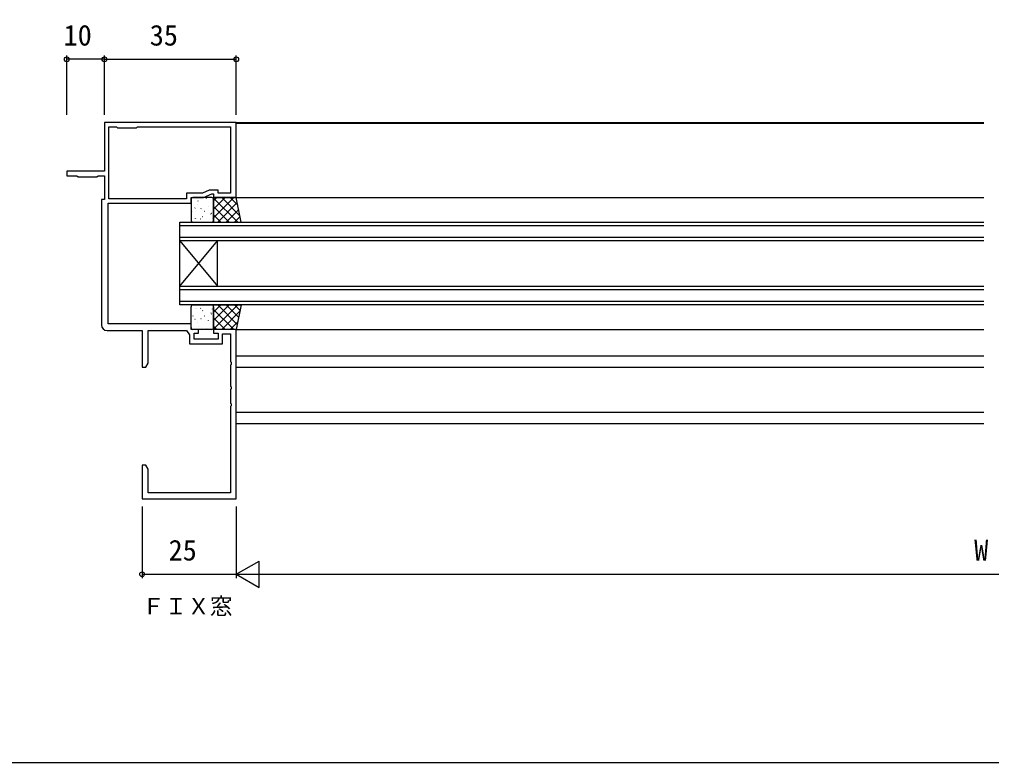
# Model space of a CAD drawing. Units: millimetres, scale not verified. Extents: x -437 to 438, y -344 to 341.
# Drawn here: x -89.3 to 168.9, y -343.7 to -146.4 of the extents above; entities that cross this region are included whole.
import ezdxf
from ezdxf.enums import TextEntityAlignment as Align

# ---------------------------------------------------------------- set-up
doc = ezdxf.new("R2010")
doc.units = ezdxf.units.MM
doc.header["$LTSCALE"] = 2
for name, color, linetype in [('0-1_USER1', 3, 'Continuous'), ('0-2_YKK_11', 7, 'Continuous'), ('0-3_YKK_12', 2, 'Continuous'), ('0-4_YKK_13', 4, 'Continuous'), ('0-6_YKK_D', 6, 'Continuous'), ('0-7_YKK_ZWAK', 7, 'Continuous')]:
    doc.layers.add(name, color=color, linetype=linetype)
doc.styles.add('ＭＳ ゴシック', font='')
doc.styles.get('ＭＳ ゴシック').set_extended_font_data('MS Gothic')

msp = doc.modelspace()

# ---------------------------------------------------------------- linework, layer by layer
at = {"layer": '0-2_YKK_11'}
for points in [[(-31.7, -273.7), (-31.7, -228.7), (-37.7, -228.7), (-37.7, -229.7), (-36.5, -229.7), (-36.5, -231.3), (-42.9, -231.3), (-42.9, -229.7), (-41.7, -229.7), (-41.7, -228.7), (-43.7, -228.7), (-43.7, -227.2), (-65.7, -227.2), (-65.7, -195.2), (-43.7, -195.2), (-43.7, -193.7), (-40.345, -193.7), (-38.2, -192.7), (-37.7, -192.7), (-37.7, -193.7), (-31.7, -193.7), (-31.7, -173.7), (-66.7, -173.7), (-66.7, -186.7), (-76.7, -186.7), (-76.7, -187.9), (-74, -187.9), (-73.7, -188.2), (-68.7, -188.2), (-68.4, -187.9), (-66.7, -187.9), (-66.7, -194.2), (-67.5, -194.2), (-67.5, -227.5)], [(-66, -229), (-56.7, -229), (-56.7, -238.7), (-55.73, -238.7), (-55.1, -237.609), (-55.1, -229), (-44.9, -229), (-44.1, -230.143), (-44.1, -232.5), (-35.3, -232.5), (-35.3, -229.9), (-33.2, -229.9), (-33.2, -237.242), (-33.08, -237.425), (-33.08, -237.975), (-33.2, -238.158), (-33.2, -243.742), (-33.08, -243.925), (-33.08, -244.475), (-33.2, -244.658), (-33.2, -248.242), (-33.08, -248.425), (-33.08, -248.975), (-33.2, -249.158), (-33.2, -272.1), (-55.1, -272.1), (-55.1, -265.791), (-55.73, -264.7), (-56.7, -264.7), (-56.7, -273.7), (-31.7, -273.7)]]:
    msp.add_lwpolyline(points, dxfattribs=at)
msp.add_lwpolyline([(-57.9, -174.9), (-33.2, -174.9), (-33.2, -192.5), (-36.5, -192.5), (-36.5, -191.7), (-38.895, -191.7), (-40.611, -192.5), (-44.9, -192.5), (-44.9, -194), (-65.5, -194), (-65.5, -174.9), (-63.5, -174.9), (-63.2, -175.2), (-58.2, -175.2)], close=True, dxfattribs=at)
msp.add_arc((-66, -227.5), 1.5, 180, 270, dxfattribs=at)
at = {"layer": '0-3_YKK_12'}
for p, q in [((-32, -173.7), (166.8, -173.7)), ((-31.7, -173.9), (166.8, -173.9)), ((-31.7, -193.7), (166.8, -193.7)), ((166.8, -201.2), (-46.697, -201.2)), ((-46.697, -204.2), (166.8, -204.2)), ((-46.697, -217.2), (-46.697, -205.2)), ((-46.697, -217.2), (-36.697, -205.2)), ((-46.697, -205.2), (-36.697, -217.2)), ((-36.697, -217.2), (-36.697, -205.2)), ((166.8, -218.2), (-46.697, -218.2)), ((-46.697, -221.2), (166.8, -221.2)), ((-31.7, -228.7), (166.8, -228.7)), ((-31.7, -235.7), (166.8, -235.7)), ((-31.7, -238.7), (166.8, -238.7)), ((-31.7, -250.7), (166.8, -250.7)), ((-31.7, -253.7), (166.8, -253.7))]:
    msp.add_line(p, q, dxfattribs=at)
for points in [[(166.8, -205.2), (-46.697, -205.2), (-46.697, -200.2), (166.8, -200.2)], [(166.8, -222.2), (-46.697, -222.2), (-46.697, -217.2), (166.8, -217.2)]]:
    msp.add_lwpolyline(points, dxfattribs=at)
at = {"layer": '0-4_YKK_13'}
for p, q in [((-43.699, -194.2), (-43.699, -199.7)), ((-43.68, -195.21), (-43.656, -195.167)), ((-38.199, -193.7), (-43.199, -193.7)), ((-42.104, -195.535), (-42.096, -195.528)), ((-41.79, -194.619), (-41.766, -194.575)), ((-39.598, -193.976), (-39.574, -193.932)), ((-39.166, -196.053), (-39.142, -196.009)), ((-37.916, -195.379), (-37.909, -195.372)), ((-32.365, -193.7), (-37.699, -199.034)), ((-34.61, -193.7), (-37.699, -196.789)), ((-36.855, -193.7), (-37.699, -194.544)), ((-31.298, -200.2), (-37.699, -193.798)), ((-37.699, -199.7), (-37.699, -194.2)), ((-33.543, -200.2), (-37.699, -196.043)), ((-31.43, -195.01), (-36.62, -200.2)), ((-30.699, -198.553), (-35.553, -193.7)), ((-31.282, -195.725), (-33.307, -193.7)), ((-43.247, -197.287), (-43.223, -197.243)), ((-42.681, -196.446), (-42.592, -196.399)), ((-41.056, -196.644), (-41.032, -196.6)), ((-40.623, -198.72), (-40.599, -198.677)), ((-40.084, -197.321), (-40.076, -197.314)), ((-38.432, -198.077), (-38.408, -198.034)), ((-38.305, -197.828), (-38.216, -197.782)), ((-35.788, -200.2), (-37.699, -198.288)), ((-31.046, -196.871), (-34.375, -200.2)), ((-30.662, -198.733), (-32.13, -200.2)), ((-43.199, -200.2), (-38.199, -200.2)), ((-42.513, -199.312), (-42.489, -199.268)), ((-42.289, -199.296), (-42.281, -199.289)), ((-41.156, -199.335), (-41.068, -199.288)), ((-38.101, -199.14), (-38.094, -199.133)), ((-37.999, -200.154), (-37.975, -200.11)), ((-43.699, -228.2), (-43.699, -222.7)), ((-43.199, -222.2), (-38.199, -222.2)), ((-42.513, -223.088), (-42.489, -223.132)), ((-42.289, -223.104), (-42.281, -223.111)), ((-41.156, -223.065), (-41.068, -223.112)), ((-40.623, -223.68), (-40.599, -223.723)), ((-38.432, -224.323), (-38.408, -224.366)), ((-38.101, -223.26), (-38.094, -223.267)), ((-37.999, -222.246), (-37.975, -222.29)), ((-31.298, -222.2), (-37.699, -228.602)), ((-33.543, -222.2), (-37.699, -226.357)), ((-35.788, -222.2), (-37.699, -224.112)), ((-37.699, -222.7), (-37.699, -228.2)), ((-32.365, -228.7), (-37.699, -223.366)), ((-31.43, -227.39), (-36.62, -222.2)), ((-30.699, -223.847), (-35.553, -228.7)), ((-31.046, -225.529), (-34.375, -222.2)), ((-30.662, -223.667), (-32.13, -222.2)), ((-43.247, -225.113), (-43.223, -225.157)), ((-42.681, -225.954), (-42.592, -226.001)), ((-42.104, -226.865), (-42.096, -226.872)), ((-41.056, -225.756), (-41.032, -225.8)), ((-40.084, -225.079), (-40.076, -225.086)), ((-39.166, -226.347), (-39.142, -226.391)), ((-38.305, -224.572), (-38.216, -224.618)), ((-37.916, -227.021), (-37.909, -227.028)), ((-34.61, -228.7), (-37.699, -225.611)), ((-31.282, -226.675), (-33.307, -228.7)), ((-43.68, -227.19), (-43.656, -227.233)), ((-38.199, -228.7), (-43.199, -228.7)), ((-41.79, -227.781), (-41.766, -227.825)), ((-39.598, -228.424), (-39.574, -228.468)), ((-36.855, -228.7), (-37.699, -227.856))]:
    msp.add_line(p, q, dxfattribs=at)
for points in [[(-30.36, -200.2), (-31.699, -193.7), (-37.699, -193.7), (-37.699, -200.2)], [(-30.36, -222.2), (-31.699, -228.7), (-37.699, -228.7), (-37.699, -222.2)]]:
    msp.add_lwpolyline(points, close=True, dxfattribs=at)
for centre, start, end in [((-43.199, -194.2), 90, 180), ((-38.199, -194.2), 0, 90), ((-43.199, -199.7), 180, 270), ((-38.199, -199.7), 270, 0), ((-43.199, -222.7), 90, 180), ((-38.199, -222.7), 0, 90), ((-43.199, -228.2), 180, 270), ((-38.199, -228.2), 270, 0)]:
    msp.add_arc(centre, 0.5, start, end, dxfattribs=at)
at = {"layer": '0-6_YKK_D'}
for p, q in [((-76.7, -171.7), (-76.7, -155.963)), ((-66.7, -156.963), (-76.7, -156.963)), ((-66.7, -171.7), (-66.7, -155.963)), ((-66.7, -171.7), (-66.7, -155.963)), ((-66.7, -156.963), (-31.7, -156.963)), ((-31.7, -171.7), (-31.7, -155.963)), ((-56.7, -275.7), (-56.7, -294.7)), ((-31.7, -275.7), (-31.7, -294.7)), ((-31.7, -275.7), (-31.7, -294.7)), ((-31.7, -293.7), (-25.638, -290.2)), ((-25.638, -297.2), (-25.638, -290.2)), ((-56.7, -293.7), (-31.7, -293.7)), ((-31.7, -293.7), (-25.638, -297.2)), ((-31.7, -293.7), (-19.576, -293.7)), ((-24.7, -293.7), (361.3, -293.7))]:
    msp.add_line(p, q, dxfattribs=at)
for centre in [(-76.7, -156.963), (-66.7, -156.963), (-66.7, -156.963), (-31.7, -156.963), (-56.7, -293.7)]:
    msp.add_circle(centre, 0.637, dxfattribs=at)
at = {"layer": '0-7_YKK_ZWAK'}
msp.add_lwpolyline([(-436.7, -343.7), (438.3, -343.7), (438.3, 306.3)], dxfattribs=at)

# ---------------------------------------------------------------- texts
at = {"layer": '0-1_USER1', "style": 'ＭＳ ゴシック'}
msp.add_text('ＦＩＸ窓', height=4.399, dxfattribs=at).set_placement((-56.7, -305.7), align=Align.BOTTOM_LEFT)
at = {"layer": '0-6_YKK_D', "style": 'ＭＳ ゴシック'}
for s, p in [('10', (-77.538, -154.963)), ('35', (-54.655, -154.963)), ('25', (-49.655, -291.7)), ('W', (164.252, -291.7))]:
    msp.add_text(s, height=5.499, dxfattribs=at).set_placement(p, align=Align.BOTTOM_LEFT)

doc.saveas('drawing.dxf')
